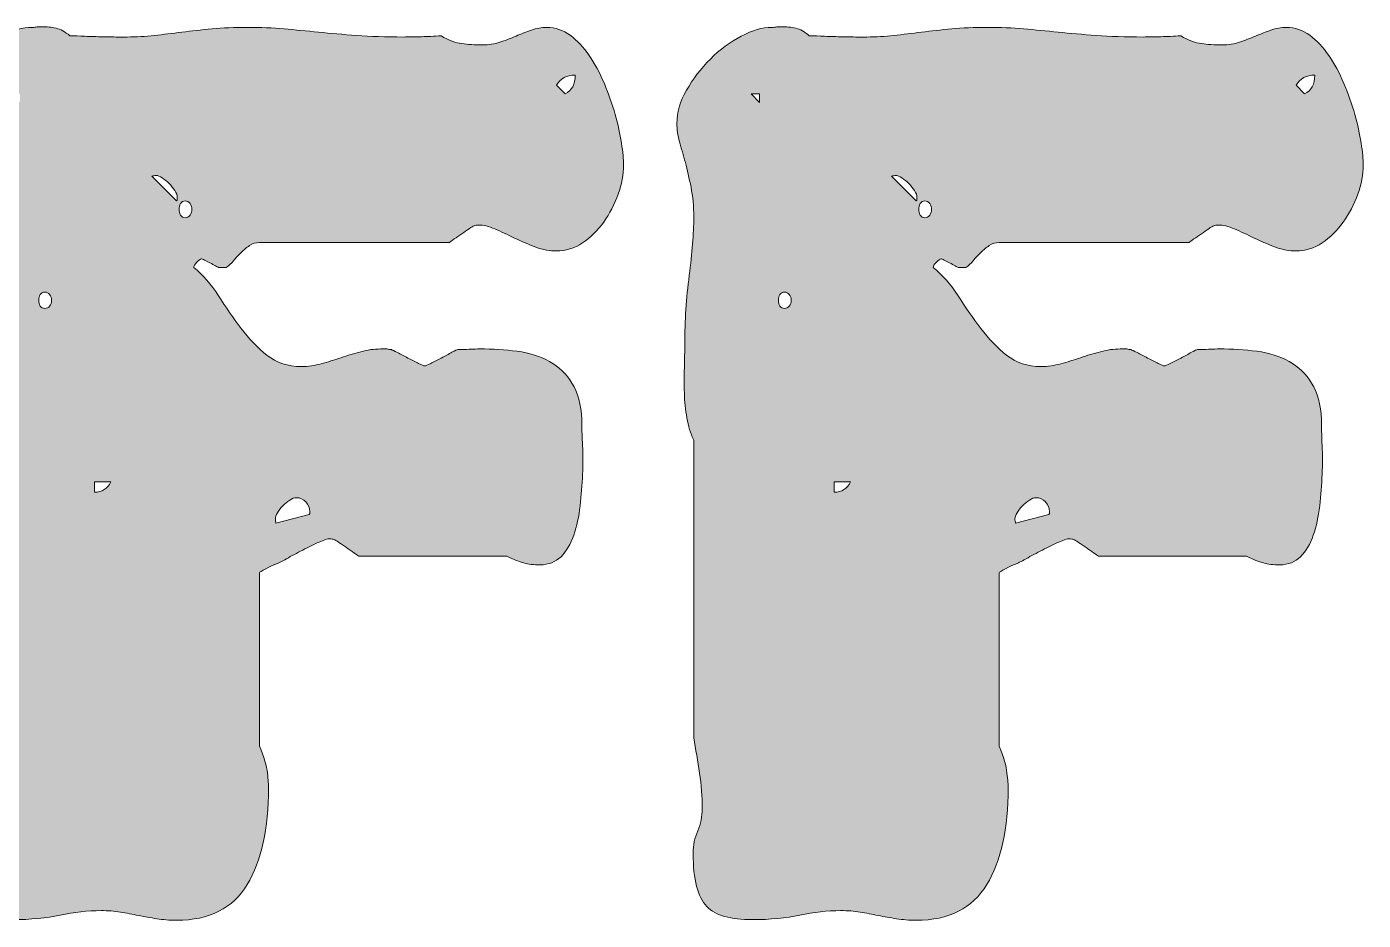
# Model space of a CAD drawing. Header units: inches. Extents: x 211 to 865, y -923 to -143.
# Drawn here: x 570.3 to 677, y -622.3 to -551 of the extents above; entities that cross this region are included whole.
import ezdxf

# ---------------------------------------------------------------- set-up
doc = ezdxf.new("R2010")
doc.units = ezdxf.units.IN
doc.header["$MEASUREMENT"] = 0
doc.layers.add('Layer 1', color=7, linetype='Continuous')

# ---------------------------------------------------------------- blocks, each defined once
blk = doc.blocks.new('block 5')
at = {"layer": 'Layer 1', "true_color": 0x040404}
h = blk.add_hatch(color=18, dxfattribs=at)
h.dxf.hatch_style = 2
edge = h.paths.add_edge_path()
edge.add_spline(control_points=[(576.27, -621.56), (575.2, -621.56), (574.12, -621.68), (573.01, -621.92), (571.9, -622.16), (570.63, -622.28), (569.22, -622.28), (568.35, -622.28), (567.62, -622.2), (567.02, -622.04), (566.42, -621.88), (565.94, -621.61), (565.57, -621.22), (565.2, -620.84), (564.93, -620.3), (564.75, -619.6), (564.57, -618.91), (564.49, -618.03), (564.49, -616.97), (564.49, -616.33), (564.61, -615.73), (564.85, -615.19), (565.09, -614.64), (565.21, -614.04), (565.21, -613.4), (565.21, -612.47), (565.14, -611.52), (564.99, -610.57), (564.85, -609.63), (564.69, -608.68), (564.53, -607.75), (564.53, -607.75), (564.53, -583.99), (564.53, -583.99), (564.27, -583.44), (564.09, -582.85), (563.98, -582.2), (563.86, -581.56), (563.8, -580.9), (563.79, -580.22), (563.77, -579.55), (563.77, -578.87), (563.79, -578.2), (563.8, -577.52), (563.81, -576.89), (563.81, -576.31), (563.81, -574.44), (563.93, -572.62), (564.17, -570.83), (564.41, -569.04), (564.53, -567.49), (564.53, -566.17), (564.53, -565.3), (564.46, -564.51), (564.32, -563.78), (564.17, -563.06), (564.02, -562.4), (563.86, -561.8), (563.7, -561.21), (563.54, -560.66), (563.4, -560.16), (563.25, -559.66), (563.18, -559.17), (563.18, -558.69), (563.18, -557.82), (563.44, -556.93), (563.95, -556.03), (564.47, -555.13), (565.1, -554.3), (565.86, -553.54), (566.62, -552.79), (567.44, -552.17), (568.32, -551.71), (569.21, -551.24), (570.02, -551.01), (570.76, -551.01), (570.92, -551.01), (571.06, -551), (571.17, -550.98), (571.29, -550.97), (571.41, -550.96), (571.54, -550.96), (571.92, -550.96), (572.3, -551), (572.67, -551.08), (573.04, -551.16), (573.4, -551.36), (573.76, -551.68), (573.92, -551.68), (574.21, -551.69), (574.65, -551.71), (575.08, -551.73), (575.55, -551.74), (576.05, -551.76), (576.55, -551.77), (577.02, -551.78), (577.45, -551.78), (577.89, -551.78), (578.18, -551.78), (578.34, -551.78), (579.08, -551.78), (579.81, -551.74), (580.52, -551.66), (581.23, -551.58), (581.96, -551.49), (582.71, -551.39), (583.47, -551.3), (584.27, -551.21), (585.13, -551.13), (585.98, -551.05), (586.92, -551.01), (587.95, -551.01), (589.02, -551.01), (589.99, -551.05), (590.88, -551.13), (591.76, -551.21), (592.68, -551.3), (593.63, -551.39), (594.58, -551.49), (595.59, -551.58), (596.67, -551.66), (597.75, -551.74), (598.99, -551.78), (600.41, -551.78), (600.86, -551.78), (601.34, -551.77), (601.84, -551.76), (602.34, -551.74), (602.86, -551.72), (603.41, -551.68), (604.05, -552.04), (604.61, -552.25), (605.07, -552.31), (605.54, -552.38), (606.09, -552.41), (606.74, -552.41), (607.22, -552.41), (607.68, -552.34), (608.11, -552.19), (608.55, -552.05), (608.98, -551.88), (609.4, -551.71), (609.81, -551.53), (610.22, -551.37), (610.63, -551.23), (611.03, -551.08), (611.44, -551.01), (611.86, -551.01), (612.53, -551.01), (613.15, -551.22), (613.72, -551.64), (614.28, -552.05), (614.79, -552.59), (615.24, -553.25), (615.69, -553.91), (616.09, -554.66), (616.45, -555.5), (616.8, -556.34), (617.09, -557.16), (617.31, -557.96), (617.54, -558.77), (617.71, -559.53), (617.82, -560.25), (617.93, -560.98), (617.99, -561.57), (617.99, -562.02), (617.99, -562.76), (617.85, -563.53), (617.56, -564.34), (617.27, -565.14), (616.88, -565.88), (616.4, -566.56), (615.91, -567.23), (615.35, -567.79), (614.71, -568.22), (614.06, -568.66), (613.37, -568.87), (612.63, -568.87), (612.11, -568.87), (611.57, -568.77), (610.99, -568.56), (610.41, -568.35), (609.84, -568.11), (609.27, -567.84), (608.71, -567.56), (608.19, -567.32), (607.7, -567.11), (607.22, -566.9), (606.79, -566.8), (606.4, -566.8), (606.4, -566.8), (606.21, -566.8), (606.21, -566.8), (606.14, -566.83), (606.09, -566.85), (606.06, -566.85), (605.97, -566.88), (605.83, -566.96), (605.65, -567.09), (605.48, -567.22), (605.28, -567.35), (605.07, -567.5), (604.86, -567.64), (604.66, -567.78), (604.47, -567.91), (604.28, -568.04), (604.15, -568.14), (604.08, -568.2), (604.08, -568.2), (588.92, -568.2), (588.92, -568.2), (588.63, -568.2), (588.36, -568.28), (588.12, -568.44), (587.88, -568.6), (587.66, -568.79), (587.45, -568.99), (587.24, -569.21), (587.04, -569.42), (586.84, -569.65), (586.65, -569.87), (586.46, -570.05), (586.26, -570.18), (586.26, -570.18), (585.97, -570.18), (585.97, -570.18), (585.97, -570.18), (585.64, -570.18), (585.64, -570.18), (585.6, -570.18), (585.52, -570.14), (585.39, -570.06), (585.27, -569.98), (585.12, -569.9), (584.96, -569.82), (584.8, -569.74), (584.65, -569.66), (584.53, -569.6), (584.4, -569.54), (584.32, -569.5), (584.28, -569.5), (584.19, -569.5), (584.06, -569.59), (583.9, -569.77), (583.74, -569.95), (583.66, -570.08), (583.66, -570.18), (584.4, -570.79), (585.06, -571.55), (585.64, -572.45), (586.22, -573.35), (586.82, -574.22), (587.45, -575.06), (588.07, -575.89), (588.77, -576.61), (589.52, -577.21), (590.28, -577.8), (591.19, -578.1), (592.25, -578.1), (592.8, -578.1), (593.33, -578.03), (593.84, -577.88), (594.36, -577.74), (594.88, -577.58), (595.42, -577.4), (595.95, -577.22), (596.48, -577.06), (597.01, -576.92), (597.54, -576.77), (598.06, -576.7), (598.58, -576.7), (598.58, -576.7), (599.11, -576.7), (599.11, -576.7), (599.21, -576.73), (599.32, -576.75), (599.45, -576.75), (599.51, -576.78), (599.67, -576.86), (599.93, -576.99), (600.19, -577.12), (600.47, -577.26), (600.77, -577.42), (601.08, -577.58), (601.36, -577.73), (601.62, -577.86), (601.88, -577.99), (602.04, -578.05), (602.1, -578.05), (602.17, -578.05), (602.33, -577.99), (602.59, -577.86), (602.84, -577.73), (603.12, -577.58), (603.43, -577.42), (603.74, -577.26), (604.02, -577.11), (604.28, -576.96), (604.53, -576.82), (604.69, -576.75), (604.76, -576.75), (605.11, -576.75), (605.4, -576.74), (605.63, -576.72), (605.85, -576.71), (606.09, -576.7), (606.33, -576.7), (606.57, -576.7), (606.75, -576.7), (606.88, -576.7), (607.91, -576.7), (608.9, -576.78), (609.85, -576.94), (610.8, -577.1), (611.63, -577.41), (612.34, -577.86), (613.05, -578.31), (613.61, -578.93), (614.03, -579.72), (614.45, -580.51), (614.66, -581.53), (614.66, -582.78), (614.66, -583.17), (614.67, -583.72), (614.71, -584.42), (614.74, -585.13), (614.74, -585.9), (614.71, -586.72), (614.67, -587.54), (614.61, -588.38), (614.51, -589.23), (614.42, -590.08), (614.25, -590.86), (614.01, -591.57), (613.76, -592.28), (613.43, -592.85), (612.99, -593.29), (612.56, -593.72), (612, -593.94), (611.33, -593.94), (610.81, -593.94), (610.38, -593.89), (610.02, -593.79), (609.67, -593.7), (609.22, -593.52), (608.67, -593.26), (608.67, -593.26), (596.84, -593.26), (596.84, -593.26), (596.77, -593.2), (596.65, -593.1), (596.45, -592.97), (596.26, -592.84), (596.06, -592.71), (595.85, -592.56), (595.64, -592.42), (595.44, -592.28), (595.24, -592.15), (595.05, -592.02), (594.92, -591.94), (594.86, -591.91), (594.83, -591.91), (594.78, -591.9), (594.71, -591.89), (594.65, -591.87), (594.59, -591.86), (594.52, -591.86), (594.36, -591.86), (594.08, -591.95), (593.68, -592.13), (593.27, -592.3), (592.84, -592.51), (592.37, -592.76), (591.91, -593), (591.47, -593.23), (591.07, -593.46), (590.67, -593.68), (590.38, -593.83), (590.22, -593.89), (590.03, -593.95), (589.77, -594.07), (589.43, -594.25), (589.09, -594.43), (588.92, -594.54), (588.92, -594.57), (588.92, -594.57), (588.92, -608.43), (588.92, -608.43), (589.27, -609.29), (589.48, -610.01), (589.55, -610.57), (589.61, -611.14), (589.64, -611.53), (589.64, -611.76), (589.64, -615.01), (589.07, -617.58), (587.93, -619.48), (586.79, -621.38), (584.91, -622.33), (582.3, -622.33), (581.72, -622.33), (581.19, -622.29), (580.71, -622.21), (580.23, -622.13), (579.74, -622.04), (579.26, -621.95), (578.78, -621.85), (578.3, -621.76), (577.81, -621.68), (577.33, -621.6), (576.81, -621.56), (576.27, -621.56)], knot_values=[0, 0, 0, 0, 1, 1, 1, 2, 2, 2, 3, 3, 3, 4, 4, 4, 5, 5, 5, 6, 6, 6, 7, 7, 7, 8, 8, 8, 9, 9, 9, 10, 10, 10, 11, 11, 11, 12, 12, 12, 13, 13, 13, 14, 14, 14, 15, 15, 15, 16, 16, 16, 17, 17, 17, 18, 18, 18, 19, 19, 19, 20, 20, 20, 21, 21, 21, 22, 22, 22, 23, 23, 23, 24, 24, 24, 25, 25, 25, 26, 26, 26, 27, 27, 27, 28, 28, 28, 29, 29, 29, 30, 30, 30, 31, 31, 31, 32, 32, 32, 33, 33, 33, 34, 34, 34, 35, 35, 35, 36, 36, 36, 37, 37, 37, 38, 38, 38, 39, 39, 39, 40, 40, 40, 41, 41, 41, 42, 42, 42, 43, 43, 43, 44, 44, 44, 45, 45, 45, 46, 46, 46, 47, 47, 47, 48, 48, 48, 49, 49, 49, 50, 50, 50, 51, 51, 51, 52, 52, 52, 53, 53, 53, 54, 54, 54, 55, 55, 55, 56, 56, 56, 57, 57, 57, 58, 58, 58, 59, 59, 59, 60, 60, 60, 61, 61, 61, 62, 62, 62, 63, 63, 63, 64, 64, 64, 65, 65, 65, 66, 66, 66, 67, 67, 67, 68, 68, 68, 69, 69, 69, 70, 70, 70, 71, 71, 71, 72, 72, 72, 73, 73, 73, 74, 74, 74, 75, 75, 75, 76, 76, 76, 77, 77, 77, 78, 78, 78, 79, 79, 79, 80, 80, 80, 81, 81, 81, 82, 82, 82, 83, 83, 83, 84, 84, 84, 85, 85, 85, 86, 86, 86, 87, 87, 87, 88, 88, 88, 89, 89, 89, 90, 90, 90, 91, 91, 91, 92, 92, 92, 93, 93, 93, 94, 94, 94, 95, 95, 95, 96, 96, 96, 97, 97, 97, 98, 98, 98, 99, 99, 99, 100, 100, 100, 101, 101, 101, 102, 102, 102, 103, 103, 103, 104, 104, 104, 105, 105, 105, 106, 106, 106, 107, 107, 107, 108, 108, 108, 109, 109, 109, 110, 110, 110, 111, 111, 111, 112, 112, 112, 113, 113, 113, 114, 114, 114, 115, 115, 115, 116, 116, 116, 117, 117, 117, 118, 118, 118, 119, 119, 119, 120, 120, 120, 121, 121, 121, 122, 122, 122, 123, 123, 123, 124, 124, 124, 125, 125, 125, 126, 126, 126, 127, 127, 127, 128, 128, 128, 129, 129, 129, 130, 130, 130, 131, 131, 131, 132, 132, 132, 133, 133, 133, 134, 134, 134, 135, 135, 135, 136, 136, 136, 137, 137, 137, 137], degree=3, periodic=1)
h.paths.add_polyline_path([(569.8, -557), (569.8, -556.32), (569.12, -556.32)])
edge = h.paths.add_edge_path()
edge.add_spline(control_points=[(571.78, -572.16), (571.61, -572.16), (571.49, -572.22), (571.41, -572.35), (571.33, -572.48), (571.29, -572.63), (571.29, -572.81), (571.29, -572.99), (571.33, -573.14), (571.41, -573.27), (571.49, -573.4), (571.61, -573.46), (571.78, -573.46), (571.94, -573.46), (572.07, -573.4), (572.16, -573.27), (572.26, -573.14), (572.31, -572.99), (572.31, -572.81), (572.31, -572.63), (572.26, -572.48), (572.16, -572.35), (572.07, -572.22), (571.94, -572.16), (571.78, -572.16)], knot_values=[0, 0, 0, 0, 1, 1, 1, 2, 2, 2, 3, 3, 3, 4, 4, 4, 5, 5, 5, 6, 6, 6, 7, 7, 7, 8, 8, 8, 8], degree=3, periodic=1)
edge = h.paths.add_edge_path()
edge.add_spline(control_points=[(575.74, -588.14), (576.35, -588.14), (576.78, -587.87), (577.04, -587.32), (577.04, -587.32), (575.74, -587.32), (575.74, -587.32), (575.74, -587.32), (575.74, -588.14), (575.74, -588.14)], knot_values=[0, 0, 0, 0, 1, 1, 1, 2, 2, 2, 3, 3, 3, 3], degree=3, periodic=1)
edge = h.paths.add_edge_path()
edge.add_spline(control_points=[(580.66, -562.84), (580.63, -562.84), (580.57, -562.85), (580.49, -562.86), (580.41, -562.88), (580.36, -562.89), (580.32, -562.89), (580.32, -562.89), (582.3, -564.87), (582.3, -564.87), (582.34, -564.84), (582.35, -564.79), (582.35, -564.72), (582.35, -564.66), (582.35, -564.61), (582.35, -564.58), (582.35, -564.42), (582.29, -564.24), (582.16, -564.05), (582.03, -563.85), (581.88, -563.67), (581.7, -563.49), (581.52, -563.31), (581.34, -563.16), (581.14, -563.03), (580.95, -562.9), (580.79, -562.84), (580.66, -562.84)], knot_values=[0, 0, 0, 0, 1, 1, 1, 2, 2, 2, 3, 3, 3, 4, 4, 4, 5, 5, 5, 6, 6, 6, 7, 7, 7, 8, 8, 8, 9, 9, 9, 9], degree=3, periodic=1)
edge = h.paths.add_edge_path()
edge.add_spline(control_points=[(582.98, -564.87), (582.82, -564.87), (582.7, -564.94), (582.62, -565.08), (582.54, -565.23), (582.5, -565.38), (582.5, -565.54), (582.5, -565.7), (582.54, -565.86), (582.62, -566), (582.7, -566.15), (582.82, -566.22), (582.98, -566.22), (583.14, -566.22), (583.27, -566.15), (583.37, -566), (583.46, -565.86), (583.51, -565.7), (583.51, -565.54), (583.51, -565.38), (583.46, -565.23), (583.37, -565.08), (583.27, -564.94), (583.14, -564.87), (582.98, -564.87)], knot_values=[0, 0, 0, 0, 1, 1, 1, 2, 2, 2, 3, 3, 3, 4, 4, 4, 5, 5, 5, 6, 6, 6, 7, 7, 7, 8, 8, 8, 8], degree=3, periodic=1)
edge = h.paths.add_edge_path()
edge.add_spline(control_points=[(590.18, -590.27), (590.18, -590.3), (590.18, -590.36), (590.2, -590.44), (590.21, -590.52), (590.22, -590.57), (590.22, -590.61), (590.22, -590.61), (592.88, -589.93), (592.88, -589.93), (592.88, -589.93), (592.93, -589.83), (592.93, -589.83), (592.93, -589.83), (592.93, -589.69), (592.93, -589.69), (592.93, -589.4), (592.82, -589.14), (592.61, -588.91), (592.4, -588.69), (592.15, -588.58), (591.87, -588.58), (591.7, -588.58), (591.53, -588.64), (591.33, -588.77), (591.14, -588.9), (590.95, -589.05), (590.78, -589.23), (590.6, -589.41), (590.46, -589.59), (590.34, -589.79), (590.23, -589.98), (590.18, -590.14), (590.18, -590.27)], knot_values=[0, 0, 0, 0, 1, 1, 1, 2, 2, 2, 3, 3, 3, 4, 4, 4, 5, 5, 5, 6, 6, 6, 7, 7, 7, 8, 8, 8, 9, 9, 9, 10, 10, 10, 11, 11, 11, 11], degree=3, periodic=1)
edge = h.paths.add_edge_path()
edge.add_spline(control_points=[(613.31, -556.32), (613.85, -556.06), (614.13, -555.56), (614.13, -554.82), (613.45, -554.82), (612.95, -555.1), (612.63, -555.64), (612.63, -555.64), (613.31, -556.32), (613.31, -556.32)], knot_values=[0, 0, 0, 0, 1, 1, 1, 2, 2, 2, 3, 3, 3, 3], degree=3, periodic=1)
h = blk.add_hatch(color=18, dxfattribs=at)
h.dxf.hatch_style = 2
edge = h.paths.add_edge_path()
edge.add_spline(control_points=[(635.32, -621.56), (634.26, -621.56), (633.18, -621.68), (632.07, -621.92), (630.96, -622.16), (629.69, -622.28), (628.27, -622.28), (627.41, -622.28), (626.67, -622.2), (626.08, -622.04), (625.48, -621.88), (625, -621.61), (624.63, -621.22), (624.26, -620.84), (623.98, -620.3), (623.81, -619.6), (623.63, -618.91), (623.54, -618.03), (623.54, -616.97), (623.54, -616.33), (623.66, -615.73), (623.91, -615.19), (624.15, -614.64), (624.27, -614.04), (624.27, -613.4), (624.27, -612.47), (624.2, -611.52), (624.05, -610.57), (623.91, -609.63), (623.75, -608.68), (623.59, -607.75), (623.59, -607.75), (623.59, -583.99), (623.59, -583.99), (623.33, -583.44), (623.15, -582.85), (623.04, -582.2), (622.92, -581.56), (622.86, -580.9), (622.84, -580.22), (622.83, -579.55), (622.83, -578.87), (622.84, -578.2), (622.86, -577.52), (622.87, -576.89), (622.87, -576.31), (622.87, -574.44), (622.99, -572.62), (623.23, -570.83), (623.47, -569.04), (623.59, -567.49), (623.59, -566.17), (623.59, -565.3), (623.52, -564.51), (623.37, -563.78), (623.23, -563.06), (623.08, -562.4), (622.92, -561.8), (622.75, -561.21), (622.6, -560.66), (622.46, -560.16), (622.31, -559.66), (622.24, -559.17), (622.24, -558.69), (622.24, -557.82), (622.5, -556.93), (623.01, -556.03), (623.53, -555.13), (624.16, -554.3), (624.92, -553.54), (625.67, -552.79), (626.5, -552.17), (627.38, -551.71), (628.27, -551.24), (629.08, -551.01), (629.82, -551.01), (629.98, -551.01), (630.12, -551), (630.23, -550.98), (630.34, -550.97), (630.46, -550.96), (630.59, -550.96), (630.98, -550.96), (631.36, -551), (631.73, -551.08), (632.1, -551.16), (632.46, -551.36), (632.81, -551.68), (632.98, -551.68), (633.27, -551.69), (633.71, -551.71), (634.14, -551.73), (634.61, -551.74), (635.11, -551.76), (635.61, -551.77), (636.07, -551.78), (636.51, -551.78), (636.94, -551.78), (637.24, -551.78), (637.4, -551.78), (638.14, -551.78), (638.87, -551.74), (639.57, -551.66), (640.28, -551.58), (641.02, -551.49), (641.77, -551.39), (642.53, -551.3), (643.33, -551.21), (644.19, -551.13), (645.04, -551.05), (645.98, -551.01), (647.01, -551.01), (648.07, -551.01), (649.05, -551.05), (649.93, -551.13), (650.82, -551.21), (651.74, -551.3), (652.69, -551.39), (653.63, -551.49), (654.65, -551.58), (655.73, -551.66), (656.81, -551.74), (658.05, -551.78), (659.47, -551.78), (659.92, -551.78), (660.39, -551.77), (660.89, -551.76), (661.39, -551.74), (661.92, -551.72), (662.47, -551.68), (663.11, -552.04), (663.66, -552.25), (664.13, -552.31), (664.6, -552.38), (665.15, -552.41), (665.8, -552.41), (666.28, -552.41), (666.74, -552.34), (667.17, -552.19), (667.61, -552.05), (668.03, -551.88), (668.45, -551.71), (668.87, -551.53), (669.28, -551.37), (669.68, -551.23), (670.09, -551.08), (670.5, -551.01), (670.92, -551.01), (671.59, -551.01), (672.21, -551.22), (672.77, -551.64), (673.34, -552.05), (673.84, -552.59), (674.29, -553.25), (674.75, -553.91), (675.15, -554.66), (675.5, -555.5), (675.86, -556.34), (676.15, -557.16), (676.37, -557.96), (676.6, -558.77), (676.77, -559.53), (676.88, -560.25), (676.99, -560.98), (677.05, -561.57), (677.05, -562.02), (677.05, -562.76), (676.9, -563.53), (676.61, -564.34), (676.32, -565.14), (675.94, -565.88), (675.45, -566.56), (674.97, -567.23), (674.41, -567.79), (673.76, -568.22), (673.12, -568.66), (672.43, -568.87), (671.69, -568.87), (671.17, -568.87), (670.63, -568.77), (670.05, -568.56), (669.47, -568.35), (668.89, -568.11), (668.33, -567.84), (667.77, -567.56), (667.24, -567.32), (666.76, -567.11), (666.28, -566.9), (665.84, -566.8), (665.46, -566.8), (665.46, -566.8), (665.27, -566.8), (665.27, -566.8), (665.2, -566.83), (665.15, -566.85), (665.12, -566.85), (665.02, -566.88), (664.89, -566.96), (664.71, -567.09), (664.53, -567.22), (664.34, -567.35), (664.13, -567.5), (663.92, -567.64), (663.72, -567.78), (663.53, -567.91), (663.33, -568.04), (663.2, -568.14), (663.14, -568.2), (663.14, -568.2), (647.98, -568.2), (647.98, -568.2), (647.69, -568.2), (647.42, -568.28), (647.18, -568.44), (646.94, -568.6), (646.71, -568.79), (646.5, -568.99), (646.29, -569.21), (646.09, -569.42), (645.9, -569.65), (645.71, -569.87), (645.51, -570.05), (645.32, -570.18), (645.32, -570.18), (645.03, -570.18), (645.03, -570.18), (645.03, -570.18), (644.69, -570.18), (644.69, -570.18), (644.66, -570.18), (644.58, -570.14), (644.45, -570.06), (644.32, -569.98), (644.18, -569.9), (644.02, -569.82), (643.86, -569.74), (643.71, -569.66), (643.58, -569.6), (643.45, -569.54), (643.37, -569.5), (643.34, -569.5), (643.25, -569.5), (643.12, -569.59), (642.96, -569.77), (642.79, -569.95), (642.71, -570.08), (642.71, -570.18), (643.45, -570.79), (644.11, -571.55), (644.69, -572.45), (645.27, -573.35), (645.88, -574.22), (646.5, -575.06), (647.13, -575.89), (647.82, -576.61), (648.58, -577.21), (649.34, -577.8), (650.25, -578.1), (651.31, -578.1), (651.86, -578.1), (652.39, -578.03), (652.9, -577.88), (653.42, -577.74), (653.94, -577.58), (654.47, -577.4), (655, -577.22), (655.53, -577.06), (656.07, -576.92), (656.6, -576.77), (657.12, -576.7), (657.64, -576.7), (657.64, -576.7), (658.17, -576.7), (658.17, -576.7), (658.26, -576.73), (658.38, -576.75), (658.5, -576.75), (658.57, -576.78), (658.73, -576.86), (658.99, -576.99), (659.25, -577.12), (659.53, -577.26), (659.83, -577.42), (660.14, -577.58), (660.42, -577.73), (660.68, -577.86), (660.94, -577.99), (661.1, -578.05), (661.16, -578.05), (661.22, -578.05), (661.39, -577.99), (661.64, -577.86), (661.9, -577.73), (662.18, -577.58), (662.49, -577.42), (662.79, -577.26), (663.08, -577.11), (663.33, -576.96), (663.59, -576.82), (663.75, -576.75), (663.82, -576.75), (664.17, -576.75), (664.46, -576.74), (664.69, -576.72), (664.91, -576.71), (665.14, -576.7), (665.39, -576.7), (665.63, -576.7), (665.81, -576.7), (665.94, -576.7), (666.97, -576.7), (667.96, -576.78), (668.91, -576.94), (669.86, -577.1), (670.69, -577.41), (671.4, -577.86), (672.11, -578.31), (672.67, -578.93), (673.09, -579.72), (673.51, -580.51), (673.72, -581.53), (673.72, -582.78), (673.72, -583.17), (673.73, -583.72), (673.76, -584.42), (673.8, -585.13), (673.8, -585.9), (673.76, -586.72), (673.73, -587.54), (673.67, -588.38), (673.57, -589.23), (673.47, -590.08), (673.31, -590.86), (673.06, -591.57), (672.82, -592.28), (672.48, -592.85), (672.05, -593.29), (671.62, -593.72), (671.06, -593.94), (670.38, -593.94), (669.87, -593.94), (669.43, -593.89), (669.08, -593.79), (668.73, -593.7), (668.27, -593.52), (667.73, -593.26), (667.73, -593.26), (655.9, -593.26), (655.9, -593.26), (655.83, -593.2), (655.7, -593.1), (655.51, -592.97), (655.32, -592.84), (655.12, -592.71), (654.91, -592.56), (654.7, -592.42), (654.5, -592.28), (654.3, -592.15), (654.11, -592.02), (653.98, -591.94), (653.92, -591.91), (653.88, -591.91), (653.84, -591.9), (653.77, -591.89), (653.71, -591.87), (653.64, -591.86), (653.58, -591.86), (653.42, -591.86), (653.14, -591.95), (652.73, -592.13), (652.33, -592.3), (651.9, -592.51), (651.43, -592.76), (650.96, -593), (650.53, -593.23), (650.13, -593.46), (649.72, -593.68), (649.44, -593.83), (649.28, -593.89), (649.09, -593.95), (648.82, -594.07), (648.48, -594.25), (648.15, -594.43), (647.98, -594.54), (647.98, -594.57), (647.98, -594.57), (647.98, -608.43), (647.98, -608.43), (648.33, -609.29), (648.54, -610.01), (648.6, -610.57), (648.67, -611.14), (648.7, -611.53), (648.7, -611.76), (648.7, -615.01), (648.13, -617.58), (646.99, -619.48), (645.84, -621.38), (643.97, -622.33), (641.36, -622.33), (640.78, -622.33), (640.25, -622.29), (639.77, -622.21), (639.29, -622.13), (638.8, -622.04), (638.32, -621.95), (637.84, -621.85), (637.35, -621.76), (636.87, -621.68), (636.39, -621.6), (635.87, -621.56), (635.32, -621.56)], knot_values=[0, 0, 0, 0, 1, 1, 1, 2, 2, 2, 3, 3, 3, 4, 4, 4, 5, 5, 5, 6, 6, 6, 7, 7, 7, 8, 8, 8, 9, 9, 9, 10, 10, 10, 11, 11, 11, 12, 12, 12, 13, 13, 13, 14, 14, 14, 15, 15, 15, 16, 16, 16, 17, 17, 17, 18, 18, 18, 19, 19, 19, 20, 20, 20, 21, 21, 21, 22, 22, 22, 23, 23, 23, 24, 24, 24, 25, 25, 25, 26, 26, 26, 27, 27, 27, 28, 28, 28, 29, 29, 29, 30, 30, 30, 31, 31, 31, 32, 32, 32, 33, 33, 33, 34, 34, 34, 35, 35, 35, 36, 36, 36, 37, 37, 37, 38, 38, 38, 39, 39, 39, 40, 40, 40, 41, 41, 41, 42, 42, 42, 43, 43, 43, 44, 44, 44, 45, 45, 45, 46, 46, 46, 47, 47, 47, 48, 48, 48, 49, 49, 49, 50, 50, 50, 51, 51, 51, 52, 52, 52, 53, 53, 53, 54, 54, 54, 55, 55, 55, 56, 56, 56, 57, 57, 57, 58, 58, 58, 59, 59, 59, 60, 60, 60, 61, 61, 61, 62, 62, 62, 63, 63, 63, 64, 64, 64, 65, 65, 65, 66, 66, 66, 67, 67, 67, 68, 68, 68, 69, 69, 69, 70, 70, 70, 71, 71, 71, 72, 72, 72, 73, 73, 73, 74, 74, 74, 75, 75, 75, 76, 76, 76, 77, 77, 77, 78, 78, 78, 79, 79, 79, 80, 80, 80, 81, 81, 81, 82, 82, 82, 83, 83, 83, 84, 84, 84, 85, 85, 85, 86, 86, 86, 87, 87, 87, 88, 88, 88, 89, 89, 89, 90, 90, 90, 91, 91, 91, 92, 92, 92, 93, 93, 93, 94, 94, 94, 95, 95, 95, 96, 96, 96, 97, 97, 97, 98, 98, 98, 99, 99, 99, 100, 100, 100, 101, 101, 101, 102, 102, 102, 103, 103, 103, 104, 104, 104, 105, 105, 105, 106, 106, 106, 107, 107, 107, 108, 108, 108, 109, 109, 109, 110, 110, 110, 111, 111, 111, 112, 112, 112, 113, 113, 113, 114, 114, 114, 115, 115, 115, 116, 116, 116, 117, 117, 117, 118, 118, 118, 119, 119, 119, 120, 120, 120, 121, 121, 121, 122, 122, 122, 123, 123, 123, 124, 124, 124, 125, 125, 125, 126, 126, 126, 127, 127, 127, 128, 128, 128, 129, 129, 129, 130, 130, 130, 131, 131, 131, 132, 132, 132, 133, 133, 133, 134, 134, 134, 135, 135, 135, 136, 136, 136, 137, 137, 137, 137], degree=3, periodic=1)
h.paths.add_polyline_path([(628.85, -557), (628.85, -556.32), (628.18, -556.32)])
edge = h.paths.add_edge_path()
edge.add_spline(control_points=[(630.84, -572.16), (630.67, -572.16), (630.55, -572.22), (630.47, -572.35), (630.39, -572.48), (630.35, -572.63), (630.35, -572.81), (630.35, -572.99), (630.39, -573.14), (630.47, -573.27), (630.55, -573.4), (630.67, -573.46), (630.84, -573.46), (630.99, -573.46), (631.12, -573.4), (631.22, -573.27), (631.32, -573.14), (631.37, -572.99), (631.37, -572.81), (631.37, -572.63), (631.32, -572.48), (631.22, -572.35), (631.12, -572.22), (630.99, -572.16), (630.84, -572.16)], knot_values=[0, 0, 0, 0, 1, 1, 1, 2, 2, 2, 3, 3, 3, 4, 4, 4, 5, 5, 5, 6, 6, 6, 7, 7, 7, 8, 8, 8, 8], degree=3, periodic=1)
edge = h.paths.add_edge_path()
edge.add_spline(control_points=[(634.79, -588.14), (635.41, -588.14), (635.84, -587.87), (636.1, -587.32), (636.1, -587.32), (634.79, -587.32), (634.79, -587.32), (634.79, -587.32), (634.79, -588.14), (634.79, -588.14)], knot_values=[0, 0, 0, 0, 1, 1, 1, 2, 2, 2, 3, 3, 3, 3], degree=3, periodic=1)
edge = h.paths.add_edge_path()
edge.add_spline(control_points=[(639.72, -562.84), (639.69, -562.84), (639.63, -562.85), (639.55, -562.86), (639.47, -562.88), (639.41, -562.89), (639.38, -562.89), (639.38, -562.89), (641.36, -564.87), (641.36, -564.87), (641.39, -564.84), (641.41, -564.79), (641.41, -564.72), (641.41, -564.66), (641.41, -564.61), (641.41, -564.58), (641.41, -564.42), (641.35, -564.24), (641.22, -564.05), (641.09, -563.85), (640.94, -563.67), (640.76, -563.49), (640.58, -563.31), (640.4, -563.16), (640.2, -563.03), (640.01, -562.9), (639.85, -562.84), (639.72, -562.84)], knot_values=[0, 0, 0, 0, 1, 1, 1, 2, 2, 2, 3, 3, 3, 4, 4, 4, 5, 5, 5, 6, 6, 6, 7, 7, 7, 8, 8, 8, 9, 9, 9, 9], degree=3, periodic=1)
edge = h.paths.add_edge_path()
edge.add_spline(control_points=[(642.04, -564.87), (641.88, -564.87), (641.76, -564.94), (641.68, -565.08), (641.59, -565.23), (641.55, -565.38), (641.55, -565.54), (641.55, -565.7), (641.59, -565.86), (641.68, -566), (641.76, -566.15), (641.88, -566.22), (642.04, -566.22), (642.2, -566.22), (642.33, -566.15), (642.43, -566), (642.52, -565.86), (642.57, -565.7), (642.57, -565.54), (642.57, -565.38), (642.52, -565.23), (642.43, -565.08), (642.33, -564.94), (642.2, -564.87), (642.04, -564.87)], knot_values=[0, 0, 0, 0, 1, 1, 1, 2, 2, 2, 3, 3, 3, 4, 4, 4, 5, 5, 5, 6, 6, 6, 7, 7, 7, 8, 8, 8, 8], degree=3, periodic=1)
edge = h.paths.add_edge_path()
edge.add_spline(control_points=[(649.23, -590.27), (649.23, -590.3), (649.24, -590.36), (649.26, -590.44), (649.27, -590.52), (649.28, -590.57), (649.28, -590.61), (649.28, -590.61), (651.94, -589.93), (651.94, -589.93), (651.94, -589.93), (651.99, -589.83), (651.99, -589.83), (651.99, -589.83), (651.99, -589.69), (651.99, -589.69), (651.99, -589.4), (651.88, -589.14), (651.67, -588.91), (651.46, -588.69), (651.21, -588.58), (650.92, -588.58), (650.76, -588.58), (650.59, -588.64), (650.39, -588.77), (650.2, -588.9), (650.01, -589.05), (649.84, -589.23), (649.66, -589.41), (649.51, -589.59), (649.4, -589.79), (649.29, -589.98), (649.23, -590.14), (649.23, -590.27)], knot_values=[0, 0, 0, 0, 1, 1, 1, 2, 2, 2, 3, 3, 3, 4, 4, 4, 5, 5, 5, 6, 6, 6, 7, 7, 7, 8, 8, 8, 9, 9, 9, 10, 10, 10, 11, 11, 11, 11], degree=3, periodic=1)
edge = h.paths.add_edge_path()
edge.add_spline(control_points=[(672.36, -556.32), (672.91, -556.06), (673.18, -555.56), (673.18, -554.82), (672.51, -554.82), (672.01, -555.1), (671.69, -555.64), (671.69, -555.64), (672.36, -556.32), (672.36, -556.32)], knot_values=[0, 0, 0, 0, 1, 1, 1, 2, 2, 2, 3, 3, 3, 3], degree=3, periodic=1)
at = {"layer": 'Layer 1', "lineweight": 0}
blk.add_lwpolyline([(628.85, -557), (628.85, -556.32), (628.18, -556.32), (628.85, -557)], dxfattribs=at)
for points, knots in [([(576.27, -621.56), (575.2, -621.56), (574.12, -621.68), (573.01, -621.92), (571.9, -622.16), (570.63, -622.28), (569.22, -622.28), (568.35, -622.28), (567.62, -622.2), (567.02, -622.04), (566.42, -621.88), (565.94, -621.61), (565.57, -621.22), (565.2, -620.84), (564.93, -620.3), (564.75, -619.6), (564.57, -618.91), (564.49, -618.03), (564.49, -616.97), (564.49, -616.33), (564.61, -615.73), (564.85, -615.19), (565.09, -614.64), (565.21, -614.04), (565.21, -613.4), (565.21, -612.47), (565.14, -611.52), (564.99, -610.57), (564.85, -609.63), (564.69, -608.68), (564.53, -607.75), (564.53, -607.75), (564.53, -583.99), (564.53, -583.99), (564.27, -583.44), (564.09, -582.85), (563.98, -582.2), (563.86, -581.56), (563.8, -580.9), (563.79, -580.22), (563.77, -579.55), (563.77, -578.87), (563.79, -578.2), (563.8, -577.52), (563.81, -576.89), (563.81, -576.31), (563.81, -574.44), (563.93, -572.62), (564.17, -570.83), (564.41, -569.04), (564.53, -567.49), (564.53, -566.17), (564.53, -565.3), (564.46, -564.51), (564.32, -563.78), (564.17, -563.06), (564.02, -562.4), (563.86, -561.8), (563.7, -561.21), (563.54, -560.66), (563.4, -560.16), (563.25, -559.66), (563.18, -559.17), (563.18, -558.69), (563.18, -557.82), (563.44, -556.93), (563.95, -556.03), (564.47, -555.13), (565.1, -554.3), (565.86, -553.54), (566.62, -552.79), (567.44, -552.17), (568.32, -551.71), (569.21, -551.24), (570.02, -551.01), (570.76, -551.01), (570.92, -551.01), (571.06, -551), (571.17, -550.98), (571.29, -550.97), (571.41, -550.96), (571.54, -550.96), (571.92, -550.96), (572.3, -551), (572.67, -551.08), (573.04, -551.16), (573.4, -551.36), (573.76, -551.68), (573.92, -551.68), (574.21, -551.69), (574.65, -551.71), (575.08, -551.73), (575.55, -551.74), (576.05, -551.76), (576.55, -551.77), (577.02, -551.78), (577.45, -551.78), (577.89, -551.78), (578.18, -551.78), (578.34, -551.78), (579.08, -551.78), (579.81, -551.74), (580.52, -551.66), (581.23, -551.58), (581.96, -551.49), (582.71, -551.39), (583.47, -551.3), (584.27, -551.21), (585.13, -551.13), (585.98, -551.05), (586.92, -551.01), (587.95, -551.01), (589.02, -551.01), (589.99, -551.05), (590.88, -551.13), (591.76, -551.21), (592.68, -551.3), (593.63, -551.39), (594.58, -551.49), (595.59, -551.58), (596.67, -551.66), (597.75, -551.74), (598.99, -551.78), (600.41, -551.78), (600.86, -551.78), (601.34, -551.77), (601.84, -551.76), (602.34, -551.74), (602.86, -551.72), (603.41, -551.68), (604.05, -552.04), (604.61, -552.25), (605.07, -552.31), (605.54, -552.38), (606.09, -552.41), (606.74, -552.41), (607.22, -552.41), (607.68, -552.34), (608.11, -552.19), (608.55, -552.05), (608.98, -551.88), (609.4, -551.71), (609.81, -551.53), (610.22, -551.37), (610.63, -551.23), (611.03, -551.08), (611.44, -551.01), (611.86, -551.01), (612.53, -551.01), (613.15, -551.22), (613.72, -551.64), (614.28, -552.05), (614.79, -552.59), (615.24, -553.25), (615.69, -553.91), (616.09, -554.66), (616.45, -555.5), (616.8, -556.34), (617.09, -557.16), (617.31, -557.96), (617.54, -558.77), (617.71, -559.53), (617.82, -560.25), (617.93, -560.98), (617.99, -561.57), (617.99, -562.02), (617.99, -562.76), (617.85, -563.53), (617.56, -564.34), (617.27, -565.14), (616.88, -565.88), (616.4, -566.56), (615.91, -567.23), (615.35, -567.79), (614.71, -568.22), (614.06, -568.66), (613.37, -568.87), (612.63, -568.87), (612.11, -568.87), (611.57, -568.77), (610.99, -568.56), (610.41, -568.35), (609.84, -568.11), (609.27, -567.84), (608.71, -567.56), (608.19, -567.32), (607.7, -567.11), (607.22, -566.9), (606.79, -566.8), (606.4, -566.8), (606.4, -566.8), (606.21, -566.8), (606.21, -566.8), (606.14, -566.83), (606.09, -566.85), (606.06, -566.85), (605.97, -566.88), (605.83, -566.96), (605.65, -567.09), (605.48, -567.22), (605.28, -567.35), (605.07, -567.5), (604.86, -567.64), (604.66, -567.78), (604.47, -567.91), (604.28, -568.04), (604.15, -568.14), (604.08, -568.2), (604.08, -568.2), (588.92, -568.2), (588.92, -568.2), (588.63, -568.2), (588.36, -568.28), (588.12, -568.44), (587.88, -568.6), (587.66, -568.79), (587.45, -568.99), (587.24, -569.21), (587.04, -569.42), (586.84, -569.65), (586.65, -569.87), (586.46, -570.05), (586.26, -570.18), (586.26, -570.18), (585.97, -570.18), (585.97, -570.18), (585.97, -570.18), (585.64, -570.18), (585.64, -570.18), (585.6, -570.18), (585.52, -570.14), (585.39, -570.06), (585.27, -569.98), (585.12, -569.9), (584.96, -569.82), (584.8, -569.74), (584.65, -569.66), (584.53, -569.6), (584.4, -569.54), (584.32, -569.5), (584.28, -569.5), (584.19, -569.5), (584.06, -569.59), (583.9, -569.77), (583.74, -569.95), (583.66, -570.08), (583.66, -570.18), (584.4, -570.79), (585.06, -571.55), (585.64, -572.45), (586.22, -573.35), (586.82, -574.22), (587.45, -575.06), (588.07, -575.89), (588.77, -576.61), (589.52, -577.21), (590.28, -577.8), (591.19, -578.1), (592.25, -578.1), (592.8, -578.1), (593.33, -578.03), (593.84, -577.88), (594.36, -577.74), (594.88, -577.58), (595.42, -577.4), (595.95, -577.22), (596.48, -577.06), (597.01, -576.92), (597.54, -576.77), (598.06, -576.7), (598.58, -576.7), (598.58, -576.7), (599.11, -576.7), (599.11, -576.7), (599.21, -576.73), (599.32, -576.75), (599.45, -576.75), (599.51, -576.78), (599.67, -576.86), (599.93, -576.99), (600.19, -577.12), (600.47, -577.26), (600.77, -577.42), (601.08, -577.58), (601.36, -577.73), (601.62, -577.86), (601.88, -577.99), (602.04, -578.05), (602.1, -578.05), (602.17, -578.05), (602.33, -577.99), (602.59, -577.86), (602.84, -577.73), (603.12, -577.58), (603.43, -577.42), (603.74, -577.26), (604.02, -577.11), (604.28, -576.96), (604.53, -576.82), (604.69, -576.75), (604.76, -576.75), (605.11, -576.75), (605.4, -576.74), (605.63, -576.72), (605.85, -576.71), (606.09, -576.7), (606.33, -576.7), (606.57, -576.7), (606.75, -576.7), (606.88, -576.7), (607.91, -576.7), (608.9, -576.78), (609.85, -576.94), (610.8, -577.1), (611.63, -577.41), (612.34, -577.86), (613.05, -578.31), (613.61, -578.93), (614.03, -579.72), (614.45, -580.51), (614.66, -581.53), (614.66, -582.78), (614.66, -583.17), (614.67, -583.72), (614.71, -584.42), (614.74, -585.13), (614.74, -585.9), (614.71, -586.72), (614.67, -587.54), (614.61, -588.38), (614.51, -589.23), (614.42, -590.08), (614.25, -590.86), (614.01, -591.57), (613.76, -592.28), (613.43, -592.85), (612.99, -593.29), (612.56, -593.72), (612, -593.94), (611.33, -593.94), (610.81, -593.94), (610.38, -593.89), (610.02, -593.79), (609.67, -593.7), (609.22, -593.52), (608.67, -593.26), (608.67, -593.26), (596.84, -593.26), (596.84, -593.26), (596.77, -593.2), (596.65, -593.1), (596.45, -592.97), (596.26, -592.84), (596.06, -592.71), (595.85, -592.56), (595.64, -592.42), (595.44, -592.28), (595.24, -592.15), (595.05, -592.02), (594.92, -591.94), (594.86, -591.91), (594.83, -591.91), (594.78, -591.9), (594.71, -591.89), (594.65, -591.87), (594.59, -591.86), (594.52, -591.86), (594.36, -591.86), (594.08, -591.95), (593.68, -592.13), (593.27, -592.3), (592.84, -592.51), (592.37, -592.76), (591.91, -593), (591.47, -593.23), (591.07, -593.46), (590.67, -593.68), (590.38, -593.83), (590.22, -593.89), (590.03, -593.95), (589.77, -594.07), (589.43, -594.25), (589.09, -594.43), (588.92, -594.54), (588.92, -594.57), (588.92, -594.57), (588.92, -608.43), (588.92, -608.43), (589.27, -609.29), (589.48, -610.01), (589.55, -610.57), (589.61, -611.14), (589.64, -611.53), (589.64, -611.76), (589.64, -615.01), (589.07, -617.58), (587.93, -619.48), (586.79, -621.38), (584.91, -622.33), (582.3, -622.33), (581.72, -622.33), (581.19, -622.29), (580.71, -622.21), (580.23, -622.13), (579.74, -622.04), (579.26, -621.95), (578.78, -621.85), (578.3, -621.76), (577.81, -621.68), (577.33, -621.6), (576.81, -621.56), (576.27, -621.56)], [0, 0, 0, 0, 1, 1, 1, 2, 2, 2, 3, 3, 3, 4, 4, 4, 5, 5, 5, 6, 6, 6, 7, 7, 7, 8, 8, 8, 9, 9, 9, 10, 10, 10, 11, 11, 11, 12, 12, 12, 13, 13, 13, 14, 14, 14, 15, 15, 15, 16, 16, 16, 17, 17, 17, 18, 18, 18, 19, 19, 19, 20, 20, 20, 21, 21, 21, 22, 22, 22, 23, 23, 23, 24, 24, 24, 25, 25, 25, 26, 26, 26, 27, 27, 27, 28, 28, 28, 29, 29, 29, 30, 30, 30, 31, 31, 31, 32, 32, 32, 33, 33, 33, 34, 34, 34, 35, 35, 35, 36, 36, 36, 37, 37, 37, 38, 38, 38, 39, 39, 39, 40, 40, 40, 41, 41, 41, 42, 42, 42, 43, 43, 43, 44, 44, 44, 45, 45, 45, 46, 46, 46, 47, 47, 47, 48, 48, 48, 49, 49, 49, 50, 50, 50, 51, 51, 51, 52, 52, 52, 53, 53, 53, 54, 54, 54, 55, 55, 55, 56, 56, 56, 57, 57, 57, 58, 58, 58, 59, 59, 59, 60, 60, 60, 61, 61, 61, 62, 62, 62, 63, 63, 63, 64, 64, 64, 65, 65, 65, 66, 66, 66, 67, 67, 67, 68, 68, 68, 69, 69, 69, 70, 70, 70, 71, 71, 71, 72, 72, 72, 73, 73, 73, 74, 74, 74, 75, 75, 75, 76, 76, 76, 77, 77, 77, 78, 78, 78, 79, 79, 79, 80, 80, 80, 81, 81, 81, 82, 82, 82, 83, 83, 83, 84, 84, 84, 85, 85, 85, 86, 86, 86, 87, 87, 87, 88, 88, 88, 89, 89, 89, 90, 90, 90, 91, 91, 91, 92, 92, 92, 93, 93, 93, 94, 94, 94, 95, 95, 95, 96, 96, 96, 97, 97, 97, 98, 98, 98, 99, 99, 99, 100, 100, 100, 101, 101, 101, 102, 102, 102, 103, 103, 103, 104, 104, 104, 105, 105, 105, 106, 106, 106, 107, 107, 107, 108, 108, 108, 109, 109, 109, 110, 110, 110, 111, 111, 111, 112, 112, 112, 113, 113, 113, 114, 114, 114, 115, 115, 115, 116, 116, 116, 117, 117, 117, 118, 118, 118, 119, 119, 119, 120, 120, 120, 121, 121, 121, 122, 122, 122, 123, 123, 123, 124, 124, 124, 125, 125, 125, 126, 126, 126, 127, 127, 127, 128, 128, 128, 129, 129, 129, 130, 130, 130, 131, 131, 131, 132, 132, 132, 133, 133, 133, 134, 134, 134, 135, 135, 135, 136, 136, 136, 137, 137, 137, 137]), ([(635.32, -621.56), (634.26, -621.56), (633.18, -621.68), (632.07, -621.92), (630.96, -622.16), (629.69, -622.28), (628.27, -622.28), (627.41, -622.28), (626.67, -622.2), (626.08, -622.04), (625.48, -621.88), (625, -621.61), (624.63, -621.22), (624.26, -620.84), (623.98, -620.3), (623.81, -619.6), (623.63, -618.91), (623.54, -618.03), (623.54, -616.97), (623.54, -616.33), (623.66, -615.73), (623.91, -615.19), (624.15, -614.64), (624.27, -614.04), (624.27, -613.4), (624.27, -612.47), (624.2, -611.52), (624.05, -610.57), (623.91, -609.63), (623.75, -608.68), (623.59, -607.75), (623.59, -607.75), (623.59, -583.99), (623.59, -583.99), (623.33, -583.44), (623.15, -582.85), (623.04, -582.2), (622.92, -581.56), (622.86, -580.9), (622.84, -580.22), (622.83, -579.55), (622.83, -578.87), (622.84, -578.2), (622.86, -577.52), (622.87, -576.89), (622.87, -576.31), (622.87, -574.44), (622.99, -572.62), (623.23, -570.83), (623.47, -569.04), (623.59, -567.49), (623.59, -566.17), (623.59, -565.3), (623.52, -564.51), (623.37, -563.78), (623.23, -563.06), (623.08, -562.4), (622.92, -561.8), (622.75, -561.21), (622.6, -560.66), (622.46, -560.16), (622.31, -559.66), (622.24, -559.17), (622.24, -558.69), (622.24, -557.82), (622.5, -556.93), (623.01, -556.03), (623.53, -555.13), (624.16, -554.3), (624.92, -553.54), (625.67, -552.79), (626.5, -552.17), (627.38, -551.71), (628.27, -551.24), (629.08, -551.01), (629.82, -551.01), (629.98, -551.01), (630.12, -551), (630.23, -550.98), (630.34, -550.97), (630.46, -550.96), (630.59, -550.96), (630.98, -550.96), (631.36, -551), (631.73, -551.08), (632.1, -551.16), (632.46, -551.36), (632.81, -551.68), (632.98, -551.68), (633.27, -551.69), (633.71, -551.71), (634.14, -551.73), (634.61, -551.74), (635.11, -551.76), (635.61, -551.77), (636.07, -551.78), (636.51, -551.78), (636.94, -551.78), (637.24, -551.78), (637.4, -551.78), (638.14, -551.78), (638.87, -551.74), (639.57, -551.66), (640.28, -551.58), (641.02, -551.49), (641.77, -551.39), (642.53, -551.3), (643.33, -551.21), (644.19, -551.13), (645.04, -551.05), (645.98, -551.01), (647.01, -551.01), (648.07, -551.01), (649.05, -551.05), (649.93, -551.13), (650.82, -551.21), (651.74, -551.3), (652.69, -551.39), (653.63, -551.49), (654.65, -551.58), (655.73, -551.66), (656.81, -551.74), (658.05, -551.78), (659.47, -551.78), (659.92, -551.78), (660.39, -551.77), (660.89, -551.76), (661.39, -551.74), (661.92, -551.72), (662.47, -551.68), (663.11, -552.04), (663.66, -552.25), (664.13, -552.31), (664.6, -552.38), (665.15, -552.41), (665.8, -552.41), (666.28, -552.41), (666.74, -552.34), (667.17, -552.19), (667.61, -552.05), (668.03, -551.88), (668.45, -551.71), (668.87, -551.53), (669.28, -551.37), (669.68, -551.23), (670.09, -551.08), (670.5, -551.01), (670.92, -551.01), (671.59, -551.01), (672.21, -551.22), (672.77, -551.64), (673.34, -552.05), (673.84, -552.59), (674.29, -553.25), (674.75, -553.91), (675.15, -554.66), (675.5, -555.5), (675.86, -556.34), (676.15, -557.16), (676.37, -557.96), (676.6, -558.77), (676.77, -559.53), (676.88, -560.25), (676.99, -560.98), (677.05, -561.57), (677.05, -562.02), (677.05, -562.76), (676.9, -563.53), (676.61, -564.34), (676.32, -565.14), (675.94, -565.88), (675.45, -566.56), (674.97, -567.23), (674.41, -567.79), (673.76, -568.22), (673.12, -568.66), (672.43, -568.87), (671.69, -568.87), (671.17, -568.87), (670.63, -568.77), (670.05, -568.56), (669.47, -568.35), (668.89, -568.11), (668.33, -567.84), (667.77, -567.56), (667.24, -567.32), (666.76, -567.11), (666.28, -566.9), (665.84, -566.8), (665.46, -566.8), (665.46, -566.8), (665.27, -566.8), (665.27, -566.8), (665.2, -566.83), (665.15, -566.85), (665.12, -566.85), (665.02, -566.88), (664.89, -566.96), (664.71, -567.09), (664.53, -567.22), (664.34, -567.35), (664.13, -567.5), (663.92, -567.64), (663.72, -567.78), (663.53, -567.91), (663.33, -568.04), (663.2, -568.14), (663.14, -568.2), (663.14, -568.2), (647.98, -568.2), (647.98, -568.2), (647.69, -568.2), (647.42, -568.28), (647.18, -568.44), (646.94, -568.6), (646.71, -568.79), (646.5, -568.99), (646.29, -569.21), (646.09, -569.42), (645.9, -569.65), (645.71, -569.87), (645.51, -570.05), (645.32, -570.18), (645.32, -570.18), (645.03, -570.18), (645.03, -570.18), (645.03, -570.18), (644.69, -570.18), (644.69, -570.18), (644.66, -570.18), (644.58, -570.14), (644.45, -570.06), (644.32, -569.98), (644.18, -569.9), (644.02, -569.82), (643.86, -569.74), (643.71, -569.66), (643.58, -569.6), (643.45, -569.54), (643.37, -569.5), (643.34, -569.5), (643.25, -569.5), (643.12, -569.59), (642.96, -569.77), (642.79, -569.95), (642.71, -570.08), (642.71, -570.18), (643.45, -570.79), (644.11, -571.55), (644.69, -572.45), (645.27, -573.35), (645.88, -574.22), (646.5, -575.06), (647.13, -575.89), (647.82, -576.61), (648.58, -577.21), (649.34, -577.8), (650.25, -578.1), (651.31, -578.1), (651.86, -578.1), (652.39, -578.03), (652.9, -577.88), (653.42, -577.74), (653.94, -577.58), (654.47, -577.4), (655, -577.22), (655.53, -577.06), (656.07, -576.92), (656.6, -576.77), (657.12, -576.7), (657.64, -576.7), (657.64, -576.7), (658.17, -576.7), (658.17, -576.7), (658.26, -576.73), (658.38, -576.75), (658.5, -576.75), (658.57, -576.78), (658.73, -576.86), (658.99, -576.99), (659.25, -577.12), (659.53, -577.26), (659.83, -577.42), (660.14, -577.58), (660.42, -577.73), (660.68, -577.86), (660.94, -577.99), (661.1, -578.05), (661.16, -578.05), (661.22, -578.05), (661.39, -577.99), (661.64, -577.86), (661.9, -577.73), (662.18, -577.58), (662.49, -577.42), (662.79, -577.26), (663.08, -577.11), (663.33, -576.96), (663.59, -576.82), (663.75, -576.75), (663.82, -576.75), (664.17, -576.75), (664.46, -576.74), (664.69, -576.72), (664.91, -576.71), (665.14, -576.7), (665.39, -576.7), (665.63, -576.7), (665.81, -576.7), (665.94, -576.7), (666.97, -576.7), (667.96, -576.78), (668.91, -576.94), (669.86, -577.1), (670.69, -577.41), (671.4, -577.86), (672.11, -578.31), (672.67, -578.93), (673.09, -579.72), (673.51, -580.51), (673.72, -581.53), (673.72, -582.78), (673.72, -583.17), (673.73, -583.72), (673.76, -584.42), (673.8, -585.13), (673.8, -585.9), (673.76, -586.72), (673.73, -587.54), (673.67, -588.38), (673.57, -589.23), (673.47, -590.08), (673.31, -590.86), (673.06, -591.57), (672.82, -592.28), (672.48, -592.85), (672.05, -593.29), (671.62, -593.72), (671.06, -593.94), (670.38, -593.94), (669.87, -593.94), (669.43, -593.89), (669.08, -593.79), (668.73, -593.7), (668.27, -593.52), (667.73, -593.26), (667.73, -593.26), (655.9, -593.26), (655.9, -593.26), (655.83, -593.2), (655.7, -593.1), (655.51, -592.97), (655.32, -592.84), (655.12, -592.71), (654.91, -592.56), (654.7, -592.42), (654.5, -592.28), (654.3, -592.15), (654.11, -592.02), (653.98, -591.94), (653.92, -591.91), (653.88, -591.91), (653.84, -591.9), (653.77, -591.89), (653.71, -591.87), (653.64, -591.86), (653.58, -591.86), (653.42, -591.86), (653.14, -591.95), (652.73, -592.13), (652.33, -592.3), (651.9, -592.51), (651.43, -592.76), (650.96, -593), (650.53, -593.23), (650.13, -593.46), (649.72, -593.68), (649.44, -593.83), (649.28, -593.89), (649.09, -593.95), (648.82, -594.07), (648.48, -594.25), (648.15, -594.43), (647.98, -594.54), (647.98, -594.57), (647.98, -594.57), (647.98, -608.43), (647.98, -608.43), (648.33, -609.29), (648.54, -610.01), (648.6, -610.57), (648.67, -611.14), (648.7, -611.53), (648.7, -611.76), (648.7, -615.01), (648.13, -617.58), (646.99, -619.48), (645.84, -621.38), (643.97, -622.33), (641.36, -622.33), (640.78, -622.33), (640.25, -622.29), (639.77, -622.21), (639.29, -622.13), (638.8, -622.04), (638.32, -621.95), (637.84, -621.85), (637.35, -621.76), (636.87, -621.68), (636.39, -621.6), (635.87, -621.56), (635.32, -621.56)], [0, 0, 0, 0, 1, 1, 1, 2, 2, 2, 3, 3, 3, 4, 4, 4, 5, 5, 5, 6, 6, 6, 7, 7, 7, 8, 8, 8, 9, 9, 9, 10, 10, 10, 11, 11, 11, 12, 12, 12, 13, 13, 13, 14, 14, 14, 15, 15, 15, 16, 16, 16, 17, 17, 17, 18, 18, 18, 19, 19, 19, 20, 20, 20, 21, 21, 21, 22, 22, 22, 23, 23, 23, 24, 24, 24, 25, 25, 25, 26, 26, 26, 27, 27, 27, 28, 28, 28, 29, 29, 29, 30, 30, 30, 31, 31, 31, 32, 32, 32, 33, 33, 33, 34, 34, 34, 35, 35, 35, 36, 36, 36, 37, 37, 37, 38, 38, 38, 39, 39, 39, 40, 40, 40, 41, 41, 41, 42, 42, 42, 43, 43, 43, 44, 44, 44, 45, 45, 45, 46, 46, 46, 47, 47, 47, 48, 48, 48, 49, 49, 49, 50, 50, 50, 51, 51, 51, 52, 52, 52, 53, 53, 53, 54, 54, 54, 55, 55, 55, 56, 56, 56, 57, 57, 57, 58, 58, 58, 59, 59, 59, 60, 60, 60, 61, 61, 61, 62, 62, 62, 63, 63, 63, 64, 64, 64, 65, 65, 65, 66, 66, 66, 67, 67, 67, 68, 68, 68, 69, 69, 69, 70, 70, 70, 71, 71, 71, 72, 72, 72, 73, 73, 73, 74, 74, 74, 75, 75, 75, 76, 76, 76, 77, 77, 77, 78, 78, 78, 79, 79, 79, 80, 80, 80, 81, 81, 81, 82, 82, 82, 83, 83, 83, 84, 84, 84, 85, 85, 85, 86, 86, 86, 87, 87, 87, 88, 88, 88, 89, 89, 89, 90, 90, 90, 91, 91, 91, 92, 92, 92, 93, 93, 93, 94, 94, 94, 95, 95, 95, 96, 96, 96, 97, 97, 97, 98, 98, 98, 99, 99, 99, 100, 100, 100, 101, 101, 101, 102, 102, 102, 103, 103, 103, 104, 104, 104, 105, 105, 105, 106, 106, 106, 107, 107, 107, 108, 108, 108, 109, 109, 109, 110, 110, 110, 111, 111, 111, 112, 112, 112, 113, 113, 113, 114, 114, 114, 115, 115, 115, 116, 116, 116, 117, 117, 117, 118, 118, 118, 119, 119, 119, 120, 120, 120, 121, 121, 121, 122, 122, 122, 123, 123, 123, 124, 124, 124, 125, 125, 125, 126, 126, 126, 127, 127, 127, 128, 128, 128, 129, 129, 129, 130, 130, 130, 131, 131, 131, 132, 132, 132, 133, 133, 133, 134, 134, 134, 135, 135, 135, 136, 136, 136, 137, 137, 137, 137]), ([(613.31, -556.32), (613.85, -556.06), (614.13, -555.56), (614.13, -554.82), (613.45, -554.82), (612.95, -555.1), (612.63, -555.64), (612.63, -555.64), (613.31, -556.32), (613.31, -556.32)], [0, 0, 0, 0, 1, 1, 1, 2, 2, 2, 3, 3, 3, 3]), ([(672.36, -556.32), (672.91, -556.06), (673.18, -555.56), (673.18, -554.82), (672.51, -554.82), (672.01, -555.1), (671.69, -555.64), (671.69, -555.64), (672.36, -556.32), (672.36, -556.32)], [0, 0, 0, 0, 1, 1, 1, 2, 2, 2, 3, 3, 3, 3]), ([(580.66, -562.84), (580.63, -562.84), (580.57, -562.85), (580.49, -562.86), (580.41, -562.88), (580.36, -562.89), (580.32, -562.89), (580.32, -562.89), (582.3, -564.87), (582.3, -564.87), (582.34, -564.84), (582.35, -564.79), (582.35, -564.72), (582.35, -564.66), (582.35, -564.61), (582.35, -564.58), (582.35, -564.42), (582.29, -564.24), (582.16, -564.05), (582.03, -563.85), (581.88, -563.67), (581.7, -563.49), (581.52, -563.31), (581.34, -563.16), (581.14, -563.03), (580.95, -562.9), (580.79, -562.84), (580.66, -562.84)], [0, 0, 0, 0, 1, 1, 1, 2, 2, 2, 3, 3, 3, 4, 4, 4, 5, 5, 5, 6, 6, 6, 7, 7, 7, 8, 8, 8, 9, 9, 9, 9]), ([(639.72, -562.84), (639.69, -562.84), (639.63, -562.85), (639.55, -562.86), (639.47, -562.88), (639.41, -562.89), (639.38, -562.89), (639.38, -562.89), (641.36, -564.87), (641.36, -564.87), (641.39, -564.84), (641.41, -564.79), (641.41, -564.72), (641.41, -564.66), (641.41, -564.61), (641.41, -564.58), (641.41, -564.42), (641.35, -564.24), (641.22, -564.05), (641.09, -563.85), (640.94, -563.67), (640.76, -563.49), (640.58, -563.31), (640.4, -563.16), (640.2, -563.03), (640.01, -562.9), (639.85, -562.84), (639.72, -562.84)], [0, 0, 0, 0, 1, 1, 1, 2, 2, 2, 3, 3, 3, 4, 4, 4, 5, 5, 5, 6, 6, 6, 7, 7, 7, 8, 8, 8, 9, 9, 9, 9]), ([(582.98, -564.87), (582.82, -564.87), (582.7, -564.94), (582.62, -565.08), (582.54, -565.23), (582.5, -565.38), (582.5, -565.54), (582.5, -565.7), (582.54, -565.86), (582.62, -566), (582.7, -566.15), (582.82, -566.22), (582.98, -566.22), (583.14, -566.22), (583.27, -566.15), (583.37, -566), (583.46, -565.86), (583.51, -565.7), (583.51, -565.54), (583.51, -565.38), (583.46, -565.23), (583.37, -565.08), (583.27, -564.94), (583.14, -564.87), (582.98, -564.87)], [0, 0, 0, 0, 1, 1, 1, 2, 2, 2, 3, 3, 3, 4, 4, 4, 5, 5, 5, 6, 6, 6, 7, 7, 7, 8, 8, 8, 8]), ([(642.04, -564.87), (641.88, -564.87), (641.76, -564.94), (641.68, -565.08), (641.59, -565.23), (641.55, -565.38), (641.55, -565.54), (641.55, -565.7), (641.59, -565.86), (641.68, -566), (641.76, -566.15), (641.88, -566.22), (642.04, -566.22), (642.2, -566.22), (642.33, -566.15), (642.43, -566), (642.52, -565.86), (642.57, -565.7), (642.57, -565.54), (642.57, -565.38), (642.52, -565.23), (642.43, -565.08), (642.33, -564.94), (642.2, -564.87), (642.04, -564.87)], [0, 0, 0, 0, 1, 1, 1, 2, 2, 2, 3, 3, 3, 4, 4, 4, 5, 5, 5, 6, 6, 6, 7, 7, 7, 8, 8, 8, 8]), ([(571.78, -572.16), (571.61, -572.16), (571.49, -572.22), (571.41, -572.35), (571.33, -572.48), (571.29, -572.63), (571.29, -572.81), (571.29, -572.99), (571.33, -573.14), (571.41, -573.27), (571.49, -573.4), (571.61, -573.46), (571.78, -573.46), (571.94, -573.46), (572.07, -573.4), (572.16, -573.27), (572.26, -573.14), (572.31, -572.99), (572.31, -572.81), (572.31, -572.63), (572.26, -572.48), (572.16, -572.35), (572.07, -572.22), (571.94, -572.16), (571.78, -572.16)], [0, 0, 0, 0, 1, 1, 1, 2, 2, 2, 3, 3, 3, 4, 4, 4, 5, 5, 5, 6, 6, 6, 7, 7, 7, 8, 8, 8, 8]), ([(630.84, -572.16), (630.67, -572.16), (630.55, -572.22), (630.47, -572.35), (630.39, -572.48), (630.35, -572.63), (630.35, -572.81), (630.35, -572.99), (630.39, -573.14), (630.47, -573.27), (630.55, -573.4), (630.67, -573.46), (630.84, -573.46), (630.99, -573.46), (631.12, -573.4), (631.22, -573.27), (631.32, -573.14), (631.37, -572.99), (631.37, -572.81), (631.37, -572.63), (631.32, -572.48), (631.22, -572.35), (631.12, -572.22), (630.99, -572.16), (630.84, -572.16)], [0, 0, 0, 0, 1, 1, 1, 2, 2, 2, 3, 3, 3, 4, 4, 4, 5, 5, 5, 6, 6, 6, 7, 7, 7, 8, 8, 8, 8]), ([(575.74, -588.14), (576.35, -588.14), (576.78, -587.87), (577.04, -587.32), (577.04, -587.32), (575.74, -587.32), (575.74, -587.32), (575.74, -587.32), (575.74, -588.14), (575.74, -588.14)], [0, 0, 0, 0, 1, 1, 1, 2, 2, 2, 3, 3, 3, 3]), ([(634.79, -588.14), (635.41, -588.14), (635.84, -587.87), (636.1, -587.32), (636.1, -587.32), (634.79, -587.32), (634.79, -587.32), (634.79, -587.32), (634.79, -588.14), (634.79, -588.14)], [0, 0, 0, 0, 1, 1, 1, 2, 2, 2, 3, 3, 3, 3]), ([(590.18, -590.27), (590.18, -590.3), (590.18, -590.36), (590.2, -590.44), (590.21, -590.52), (590.22, -590.57), (590.22, -590.61), (590.22, -590.61), (592.88, -589.93), (592.88, -589.93), (592.88, -589.93), (592.93, -589.83), (592.93, -589.83), (592.93, -589.83), (592.93, -589.69), (592.93, -589.69), (592.93, -589.4), (592.82, -589.14), (592.61, -588.91), (592.4, -588.69), (592.15, -588.58), (591.87, -588.58), (591.7, -588.58), (591.53, -588.64), (591.33, -588.77), (591.14, -588.9), (590.95, -589.05), (590.78, -589.23), (590.6, -589.41), (590.46, -589.59), (590.34, -589.79), (590.23, -589.98), (590.18, -590.14), (590.18, -590.27)], [0, 0, 0, 0, 1, 1, 1, 2, 2, 2, 3, 3, 3, 4, 4, 4, 5, 5, 5, 6, 6, 6, 7, 7, 7, 8, 8, 8, 9, 9, 9, 10, 10, 10, 11, 11, 11, 11]), ([(649.23, -590.27), (649.23, -590.3), (649.24, -590.36), (649.26, -590.44), (649.27, -590.52), (649.28, -590.57), (649.28, -590.61), (649.28, -590.61), (651.94, -589.93), (651.94, -589.93), (651.94, -589.93), (651.99, -589.83), (651.99, -589.83), (651.99, -589.83), (651.99, -589.69), (651.99, -589.69), (651.99, -589.4), (651.88, -589.14), (651.67, -588.91), (651.46, -588.69), (651.21, -588.58), (650.92, -588.58), (650.76, -588.58), (650.59, -588.64), (650.39, -588.77), (650.2, -588.9), (650.01, -589.05), (649.84, -589.23), (649.66, -589.41), (649.51, -589.59), (649.4, -589.79), (649.29, -589.98), (649.23, -590.14), (649.23, -590.27)], [0, 0, 0, 0, 1, 1, 1, 2, 2, 2, 3, 3, 3, 4, 4, 4, 5, 5, 5, 6, 6, 6, 7, 7, 7, 8, 8, 8, 9, 9, 9, 10, 10, 10, 11, 11, 11, 11])]:
    blk.add_open_spline(points, degree=3, knots=knots, dxfattribs=at)
blk = doc.blocks.new('block 2')
at = {"layer": 'Layer 1'}
blk.add_blockref('block 5', (0, 0), dxfattribs=at)

msp = doc.modelspace()

# ---------------------------------------------------------------- block references
at = {"layer": 'Layer 1'}
msp.add_blockref('block 2', (0, 0), dxfattribs=at)

doc.saveas('drawing.dxf')
